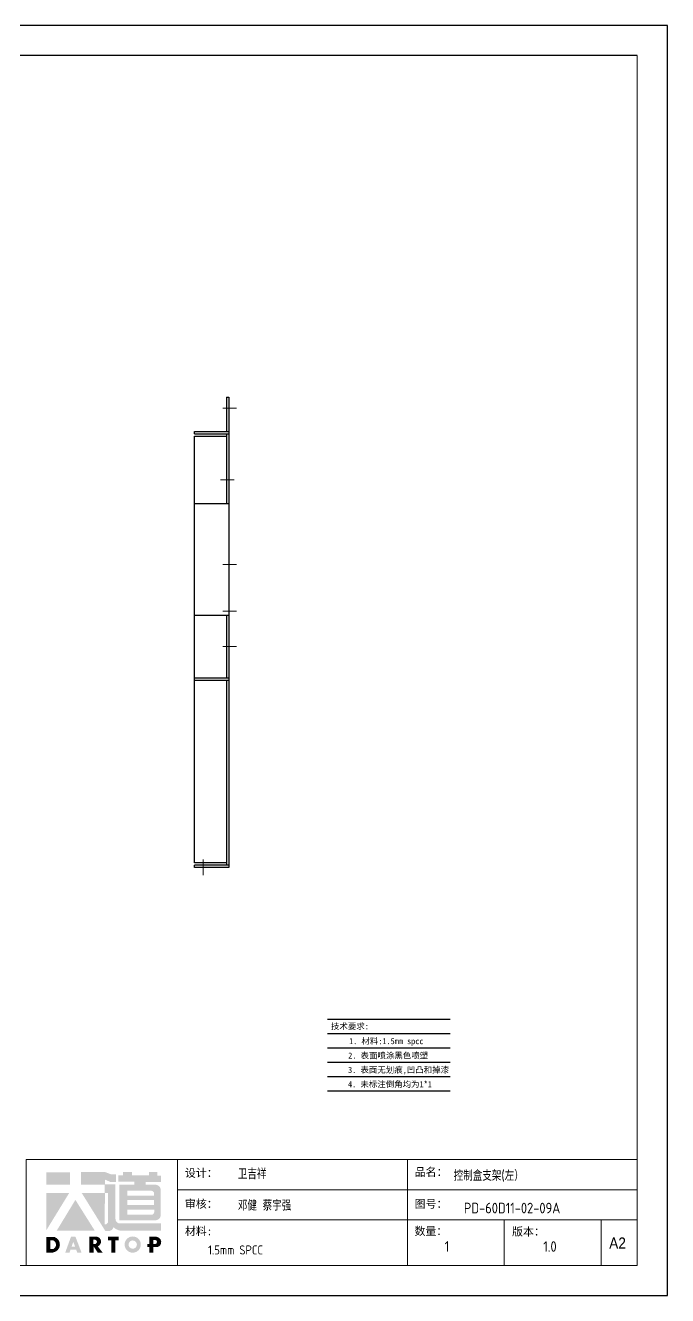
# Model space of a CAD drawing. Header units: millimetres. Extents: x -30327 to 34858, y 4015 to 75103.
# Drawn here: x 5365 to 5776, y 37747 to 38560 of the extents above; entities that cross this region are included whole.
import ezdxf
from ezdxf.enums import TextEntityAlignment as Align

# ---------------------------------------------------------------- set-up
doc = ezdxf.new("R2010")
doc.units = ezdxf.units.MM
doc.linetypes.add('CENTER2', pattern=[28.575, 19.05, -3.175, 3.175, -3.175])
doc.layers.add('A-TITLEBLOCK', color=7, linetype='Continuous', lineweight=18)
doc.layers.add('cen', color=1, linetype='CENTER2', lineweight=9)
doc.layers.add('print', color=30, linetype='Continuous')
doc.styles.add('GB', font='GBENOR.SHX', dxfattribs={"bigfont": 'gbcbig.shx'})
doc.styles.add('HZ', font='')
doc.styles.add('SLDTEXTSTYLE0', font='simfang.ttf', dxfattribs={"bigfont": 'bigfont'})
doc.styles.add('SLDTEXTSTYLE1', font='Gothic.ttf', dxfattribs={"width": 0.913})
doc.styles.get('HZ').set_extended_font_data('SimSun')

# ---------------------------------------------------------------- blocks, each defined once
blk = doc.blocks.new('Dartop Logo')
at = {"true_color": 0xc40018}
h = blk.add_hatch(color=12, dxfattribs=at)
h.set_gradient(color1=(196, 0, 24), color2=(196, 0, 24), tint=1)
h.paths.add_polyline_path([(30.39, -3.87), (33.08, -5.04), (35.99, -5.04), (35.99, -1.19), (33.59, -1.19), (30.46, 0.05), (17.94, 0.05), (17.94, -6.46), (30.12, -6.46), (30.12, -6.59), (30.12, -10.75), (18.31, -10.75), (30.46, -30.31), (32.87, -30.31, 0.279375), (34.63, -28.6), (34.63, -28.51), (34.84, -28.51, 0.143145), (38.15, -30.2), (59.27, -30.2), (59.27, -26.49), (38.06, -26.49, -0.414214), (35.75, -24.18), (35.75, -6.26), (30.39, -6.26)])
h.paths.add_polyline_path([(30.25, -10.84), (31.8, -10.84), (31.8, -26.02, -0.088936), (30.9, -26.94), (30.24, -26.94)], flags=16)
h = blk.add_hatch(color=12, dxfattribs=at)
h.set_gradient(color1=(196, 0, 24), color2=(196, 0, 24), tint=1)
h.paths.add_polyline_path([(59.24, -1.73), (57.36, -1.73), (57.36, 0.06), (53.06, 0.06), (53.06, -1.64), (44.29, -1.64), (44.29, 0.15), (39.7, 0.15), (39.7, -1.67), (37.16, -1.67), (37.16, -4.97), (45.54, -4.97), (45.54, -6.42), (37.73, -6.42), (37.73, -24.88), (56.26, -24.88, 0.414214), (59.15, -21.99), (59.15, -9.35, 0.414214), (56.26, -6.46), (51.36, -6.46), (51.36, -5.03), (59.24, -5.03)])
h.paths.add_polyline_path([(54.21, -9.59, -0.414214), (55.66, -11.04), (55.66, -12.1), (41.79, -12.1), (41.79, -9.59)], flags=16)
h.paths.add_polyline_path([(55.57, -14.33), (55.57, -17.01), (41.88, -17.01), (41.88, -14.33)], flags=16)
h.paths.add_polyline_path([(55.75, -19.43), (55.75, -20.57, -0.414214), (54.3, -22.02), (41.88, -22.02), (41.88, -19.43)], flags=16)
h = blk.add_hatch(color=12, dxfattribs=at)
h.set_gradient(color1=(196, 0, 24), color2=(196, 0, 24), tint=1)
h.paths.add_polyline_path([(12.18, 0), (0, 0), (0, -6.37), (12.18, -6.37)])
h = blk.add_hatch(color=12, dxfattribs=at)
h.set_gradient(color1=(196, 0, 24), color2=(196, 0, 24), tint=1)
h.paths.add_polyline_path([(11.79, -10.83), (0.03, -10.83), (0.03, -30.03)])
h = blk.add_hatch(color=12, dxfattribs=at)
h.set_gradient(color1=(196, 0, 24), color2=(196, 0, 24), tint=1)
h.paths.add_polyline_path([(15.05, -14.31), (5.44, -30.15), (25.01, -30.15)])
at = {"true_color": 0x646464}
h = blk.add_hatch(color=251, dxfattribs=at)
h.set_gradient(color1=(100, 100, 100), color2=(100, 100, 100), tint=1)
h.paths.add_polyline_path([(4.15, -33.43), (0.11, -33.43), (0.11, -41.5), (3.51, -41.5, 0.793016)])
h.paths.add_polyline_path([(3.57, -39.73), (2.16, -39.73), (2.16, -35.19), (3.42, -35.19, -0.671361)], flags=16)
h = blk.add_hatch(color=251, dxfattribs=at)
h.set_gradient(color1=(100, 100, 100), color2=(100, 100, 100), tint=1)
h.paths.add_polyline_path([(15.08, -33.36), (12.78, -33.36), (9.82, -41.51), (12, -41.51), (12.51, -40.06), (15.46, -40.06), (15.99, -41.52), (18.19, -41.52)])
h.paths.add_polyline_path([(14.9, -38.51), (13.07, -38.51), (13.97, -35.95)], flags=16)
h = blk.add_hatch(color=251, dxfattribs=at)
h.set_gradient(color1=(100, 100, 100), color2=(100, 100, 100), tint=1)
h.paths.add_polyline_path([(26.27, -33.36), (22.3, -33.36), (22.3, -41.51), (24.4, -41.51), (24.4, -38.28), (26.55, -41.54), (29.09, -41.54), (26.61, -38.3, 0.744055)])
h.paths.add_polyline_path([(24.38, -37.08), (24.38, -34.94), (25.32, -34.94, -0.796809), (25.3, -37.08)], flags=16)
h = blk.add_hatch(color=251, dxfattribs=at)
h.set_gradient(color1=(100, 100, 100), color2=(100, 100, 100), tint=1)
h.paths.add_polyline_path([(37.44, -33.4), (31.88, -33.4), (31.88, -35.16), (33.61, -35.16), (33.61, -41.52), (35.69, -41.52), (35.69, -35.16), (37.44, -35.16)])
h = blk.add_hatch(color=251, dxfattribs=at)
h.set_gradient(color1=(100, 100, 100), color2=(100, 100, 100), tint=1)
h.paths.add_polyline_path([(40.46, -37.41, 1), (48.83, -37.41, 1)])
h.paths.add_polyline_path([(46.8, -37.41, -1), (42.5, -37.41, -1)], flags=16)
h = blk.add_hatch(color=251, dxfattribs=at)
h.set_gradient(color1=(100, 100, 100), color2=(100, 100, 100), tint=1)
h.paths.add_polyline_path([(56.85, -33.38), (56.73, -33.38), (53.19, -33.38), (53.19, -37.19), (52.26, -37.19), (52.26, -38.73), (53.18, -38.73), (53.18, -41.5), (55.24, -41.5), (55.24, -38.72), (57.51, -38.72, 0.812304)])
h.paths.add_polyline_path([(55.21, -37.18), (55.21, -35.05), (56.39, -35.05, -0.778213), (56.27, -37.18)], flags=16)
blk = doc.blocks.new('DT-A2-TITLE')
for p, q in [((594, 420), (0, 420)), ((594, 0), (594, 420)), ((584, 410), (10, 410))]:
    blk.add_line(p, q)
at = {"layer": 'A-TITLEBLOCK', "color": 7}
for p, q in [((584, 410), (584, 10)), ((594, 0), (594, 297)), ((382, 10), (382, 45)), ((584, 45), (382, 45)), ((432, 45), (432, 10)), ((508, 45), (508, 10)), ((584, 35), (432, 35)), ((432, 25), (584.08, 25)), ((540, 10), (540, 25)), ((572, 10), (572, 25)), ((10, 10), (584, 10)), ((0, 0), (594, 0))]:
    blk.add_line(p, q, dxfattribs=at)
at = {"layer": 'A-TITLEBLOCK', "xscale": 0.6400000000000001, "yscale": 0.6400000000000001, "zscale": 0.6400000000000001}
blk.add_blockref('Dartop Logo', (388.65, 40.81), dxfattribs=at)
at = {"style": 'GB'}
for tag, p, height in [('#设计', (451.96, 38.52), 3.5), ('#品名', (523.32, 37.95), 3.5), ('#审核', (451.99, 28.1), 3.5), ('#图号', (526.67, 27.2), 3.5), ('#材料说明', (442.15, 13.59), 3), ('#数量', (520.33, 14.51), 3.5), ('#版本', (552.92, 14.47), 3.5)]:
    blk.add_attdef(tag, p, '', height=height, dxfattribs=at)
at = {"layer": 'A-TITLEBLOCK', "color": 7, "attachment_point": 1}
for s, insert, char_height, style in [('设计：', (434.47, 41.87), 2.646, 'SLDTEXTSTYLE0'), ('品名：', (510.43, 42.19), 2.646, 'SLDTEXTSTYLE0'), ('审核：', (434.47, 31.64), 2.646, 'SLDTEXTSTYLE0'), ('图号：', (510.4, 31.66), 2.646, 'SLDTEXTSTYLE0'), ('材料:', (434.47, 22.62), 2.646, 'SLDTEXTSTYLE0'), ('数量：', (510.35, 22.64), 2.646, 'SLDTEXTSTYLE0'), ('版本：', (542.59, 22.48), 2.646, 'SLDTEXTSTYLE0'), ('A2', (574.7, 19.21), 3.704, 'SLDTEXTSTYLE1')]:
    blk.add_mtext(s, dxfattribs=dict(at, insert=insert, char_height=char_height, style=style))

msp = doc.modelspace()

# ---------------------------------------------------------------- linework, layer by layer
for p, q in [((5493.8624, 38321.6455), (5495.3624, 38321.6455)), ((5493.8624, 38321.6455), (5493.8624, 38299.6455)), ((5495.3624, 38321.6455), (5495.3624, 38020.6455)), ((5473.3624, 38298.1455), (5473.3624, 38299.6455)), ((5473.3624, 38299.6455), (5495.3624, 38299.6455)), ((5473.3624, 38298.1455), (5495.3624, 38298.1455)), ((5473.3624, 38023.6455), (5473.3624, 38296.6455)), ((5473.3624, 38296.6455), (5493.8624, 38296.6455)), ((5493.8624, 38298.1455), (5493.8624, 38253.6455)), ((5473.3624, 38253.6455), (5495.3624, 38253.6455)), ((5473.3624, 38182.1455), (5495.3624, 38182.1455)), ((5493.8624, 38182.1455), (5493.8624, 38142.1455)), ((5473.3624, 38142.1455), (5495.3624, 38142.1455)), ((5473.3624, 38140.6455), (5495.3624, 38140.6455)), ((5493.8624, 38140.6455), (5493.8624, 38022.1455)), ((5493.8624, 38023.6455), (5473.3624, 38023.6455)), ((5495.3624, 38022.1455), (5473.3624, 38022.1455)), ((5473.3624, 38020.6455), (5473.3624, 38022.1455)), ((5495.3624, 38020.6455), (5473.3624, 38020.6455))]:
    msp.add_line(p, q)
at = {"layer": 'cen', "ltscale": 4}
for p, q in [((5491.5906, 38314.6455), (5500.1692, 38314.6455)), ((5490.0906, 38268.6455), (5498.6692, 38268.6455)), ((5491.5906, 38214.6455), (5500.1692, 38214.6455)), ((5491.5906, 38184.6455), (5500.1692, 38184.6455)), ((5491.5906, 38162.1455), (5500.1692, 38162.1455))]:
    msp.add_line(p, q, dxfattribs=at)
at = {"layer": 'cen'}
msp.add_line((5478.8624, 38025.8832), (5478.8624, 38015.7538), dxfattribs=at)
at = {"layer": 'Defpoints'}
for p, q in [((5558.5556, 37923.699), (5636.8675, 37923.699)), ((5558.5556, 37914.5044), (5636.8675, 37914.5044)), ((5558.5556, 37914.5044), (5636.8675, 37914.5044)), ((5558.5556, 37905.3098), (5636.8675, 37905.3098)), ((5558.5556, 37896.1152), (5636.8675, 37896.1152)), ((5558.5556, 37886.9206), (5636.8675, 37886.9206)), ((5558.5556, 37877.7261), (5636.8675, 37877.7261))]:
    msp.add_line(p, q, dxfattribs=at)
at = {"layer": 'print'}
msp.add_lwpolyline([(4626.3854, 37746.7091), (5775.9893, 37746.7091), (5775.9893, 38559.5603), (4626.3854, 38559.5603)], close=True, dxfattribs=at)

# ---------------------------------------------------------------- block references
at = {"xscale": 1.93536, "yscale": 1.93536, "zscale": 1.93536}
msp.add_blockref('DT-A2-TITLE', (4626.3854, 37746.7091), dxfattribs=at).add_auto_attribs({'#设计': '卫吉祥', '#审核': '邓健 蔡宇强', '#材料说明': '1.5mm SPCC', '#品名': '控制盒支架(左）', '#图号': 'PD-60D11-02-09A', '#数量': '1', '#版本': '1.0'})

# ---------------------------------------------------------------- texts
at = {"style": 'HZ'}
for s, height, p in [('技术要求:', 3.86173, (5572.7777, 37919.0586)), ('1. 材料:1.5mm spcc', 3.861726, (5596.0632, 37909.5464)), ('    2. 表面喷涂黑色喷塑  ', 3.861726, (5594.6474, 37900.3518)), ('3. 表面无划痕,凹凸和掉漆', 3.861726, (5603.9192, 37891.1572)), ('4. 未标注倒角均为1*1', 3.861726, (5598.405, 37881.9626))]:
    msp.add_text(s, height=height, dxfattribs=at).set_placement(p, align=Align.MIDDLE_CENTER)

doc.saveas('drawing.dxf')
